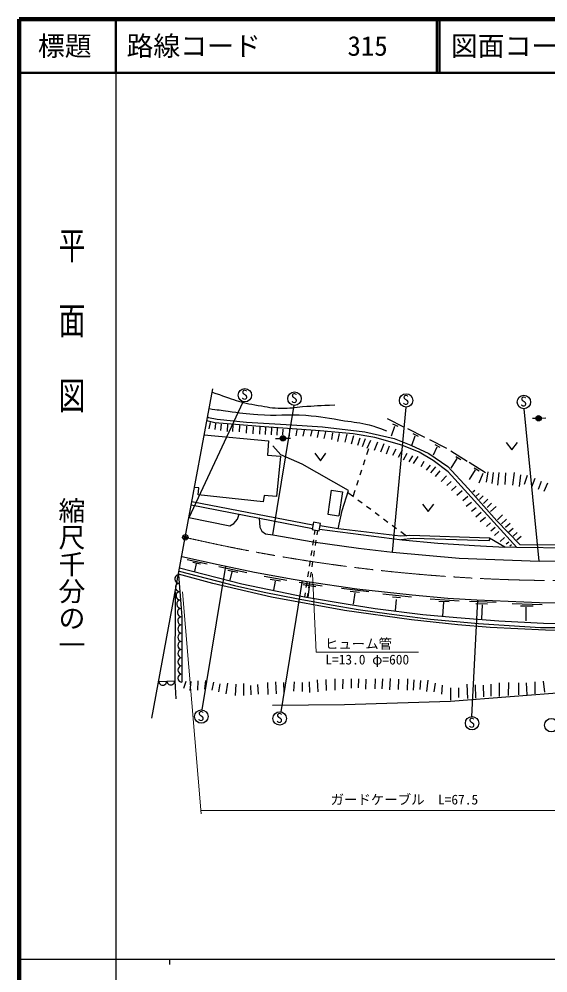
# Model space of a CAD drawing. Units: millimetres at full size, sheet at 1:1000; details may follow other scales. Extents: x 40000 to 680000, y 20000 to 380000.
# Drawn here: x 40000 to 138454, y 202409 to 380000 of the extents above; entities that cross this region are included whole.
import ezdxf
from ezdxf.enums import TextEntityAlignment as Align

# ---------------------------------------------------------------- set-up
doc = ezdxf.new("R2010")
doc.units = ezdxf.units.MM
doc.header["$LTSCALE"] = 1000
doc.header["$PDMODE"] = 32
doc.header["$PDSIZE"] = 500
doc.linetypes.add('CHAIN', pattern=[18.5, 12, -1.5, 3.5, -1.5])
for name, color, linetype, lineweight in [('M-BGD', 7, 'Continuous', 25), ('M-BMK', 2, 'CHAIN', 13), ('M-BMK-SRVR', 3, 'Continuous', 25), ('M-STR-HTXT', 7, 'Continuous', 13), ('M-TTL', 2, 'Continuous', 140), ('M-TTL-BAND', 7, 'Continuous', 25), ('M-TTL-LINE', 7, 'Continuous', 50)]:
    doc.layers.add(name, color=color, linetype=linetype, lineweight=lineweight)
doc.layers.add('M-OTRS', color=6, linetype='Continuous')
doc.layers.add('M-TTL-TXT', color=7, linetype='Continuous')
doc.styles.add('@ＭＳ ゴシック', font='')
doc.styles.add('ＭＳ ゴシック', font='')
doc.styles.get('@ＭＳ ゴシック').set_extended_font_data('@MS Gothic')
doc.styles.get('ＭＳ ゴシック').set_extended_font_data('MS Gothic')

msp = doc.modelspace()

# ---------------------------------------------------------------- hatches: boundary and pattern name
at = {"layer": 'M-BGD'}
for points in [[(137208, 305723, 0.94231), (136210, 305700, 0.02389), (136210, 305652, 0.41421), (136739, 305183, 0.41421)], [(89610, 301957, 1), (88610, 301957, 0.41421), (89110, 301457, 0.41421)]]:
    msp.add_hatch(color=256, dxfattribs=at).paths.add_polyline_path(points)

# ---------------------------------------------------------------- linework, layer by layer
for p, q in [((71680, 287179), (81736, 308753)), ((87224, 283959), (91187, 308089)), ((109507, 280735), (112075, 307756)), ((136818, 279098), (134007, 307451)), ((75087, 305915), (75262, 305826)), ((75262, 305826), (76885, 305529)), ((76885, 305529), (82328, 304964)), ((108532, 305632), (111684, 303994)), ((135611, 305686), (136210, 305700)), ((137208, 305723), (138039, 305743)), ((76417, 304843), (74950, 305177)), ((75358, 303704), (75608, 304911)), ((85623, 304079), (76417, 304843)), ((76492, 303611), (76607, 304692)), ((77564, 303413), (77709, 304599)), ((78796, 303355), (78870, 304488)), ((79776, 303203), (79878, 304442)), ((81015, 303138), (81084, 304303)), ((82323, 302879), (82425, 304206)), ((82328, 304964), (90808, 304482)), ((83581, 302773), (83668, 304099)), ((84806, 302699), (84912, 304053)), ((96046, 303356), (85623, 304079)), ((85869, 302666), (85966, 303928)), ((87016, 302606), (87085, 303896)), ((88065, 302583), (88116, 303808)), ((90808, 304482), (96457, 304094)), ((96457, 304094), (104388, 303137)), ((109890, 304166), (109281, 302356)), ((109546, 304665), (110498, 304197)), ((112314, 303795), (115466, 302157)), ((74479, 302622), (86417, 301447)), ((78763, 303244), (78796, 303355)), ((87735, 301889), (88612, 301915)), ((88065, 302528), (88065, 302583)), ((89114, 302602), (89175, 303674)), ((89610, 301946), (90522, 301973)), ((90321, 302375), (90427, 303628)), ((91611, 302388), (91791, 303539)), ((92866, 302340), (93116, 303456)), ((94336, 302360), (94544, 303380)), ((95553, 302115), (95793, 303276)), ((102190, 302752), (96046, 303356)), ((96819, 301937), (97082, 303179)), ((98220, 301736), (98414, 302978)), ((99373, 301363), (99629, 302833)), ((100683, 301238), (101065, 302687)), ((101876, 300898), (102313, 302445)), ((106214, 302116), (102190, 302752)), ((103081, 300667), (103476, 302040)), ((103944, 300397), (104485, 301936)), ((104388, 303137), (109836, 301881)), ((111243, 300689), (106214, 302116)), ((113671, 302328), (113063, 300518)), ((113328, 302827), (114280, 302359)), ((86417, 301447), (86264, 298790)), ((88756, 298865), (87257, 300534)), ((104834, 300114), (105484, 301583)), ((106170, 299721), (106763, 301260)), ((107346, 299419), (107980, 300990)), ((108427, 299076), (108948, 300542)), ((109836, 301881), (112957, 300690)), ((114465, 299339), (111243, 300689)), ((112957, 300690), (116266, 299120)), ((116390, 301752), (119542, 300114)), ((117747, 300286), (117065, 298816)), ((117404, 300785), (118356, 300317)), ((130685, 301177), (131735, 299777)), ((131735, 299777), (132785, 301177)), ((86264, 298790), (88675, 298603)), ((88675, 298603), (87952, 291123)), ((92705, 297101), (88756, 298865)), ((95037, 299155), (96087, 297755)), ((96087, 297755), (97137, 299155)), ((104727, 298926), (105094, 300053)), ((109580, 298791), (110204, 299966)), ((110631, 298427), (111380, 299831)), ((111577, 297969), (112222, 299176)), ((112628, 297543), (113304, 298708)), ((113439, 297272), (114271, 298562)), ((117115, 297838), (114465, 299339)), ((116266, 299120), (119808, 296685)), ((120392, 299591), (123396, 297695)), ((121322, 298543), (122231, 297997)), ((101300, 292207), (92705, 297101)), ((104108, 297024), (104418, 297975)), ((114843, 296669), (115416, 297668)), ((115863, 296045), (116591, 296929)), ((116685, 295546), (117610, 296617)), ((119900, 295732), (117115, 297838)), ((119808, 296685), (123607, 292621)), ((121513, 298192), (120368, 296368)), ((123814, 297483), (126818, 295587)), ((103490, 295122), (103799, 296073)), ((117538, 294817), (118380, 295868)), ((118734, 294016), (119555, 294942)), ((132659, 281596), (119900, 295732)), ((124934, 296084), (123790, 294260)), ((124744, 296435), (125653, 295888)), ((126326, 295375), (125598, 293606)), ((127252, 295676), (126940, 293794)), ((128282, 295572), (127990, 293554)), ((129322, 295583), (129051, 293211)), ((130570, 295520), (130414, 293336)), ((132172, 295583), (131870, 293232)), ((133347, 295156), (133098, 293003)), ((134616, 295052), (134044, 293367)), ((102871, 293220), (103180, 294171)), ((118619, 293881), (118734, 294016)), ((119649, 293164), (120460, 293902)), ((136021, 294449), (135397, 292847)), ((137227, 293887), (136624, 292400)), ((138392, 293606), (137706, 292067)), ((73444, 292735), (72661, 292774)), ((73315, 291401), (73444, 292735)), ((85448, 290125), (73315, 291401)), ((85604, 291310), (85448, 290125)), ((87952, 291123), (85604, 291310)), ((98119, 292268), (97456, 287822)), ((98119, 292268), (100187, 291960)), ((100187, 291960), (99523, 287514)), ((100176, 288474), (101300, 292207)), ((101200, 291875), (102238, 291110)), ((102195, 291141), (102562, 292269)), ((120533, 292217), (121397, 293007)), ((121490, 291333), (122458, 292207)), ((123607, 292621), (128929, 286573)), ((124847, 292256), (124500, 291923)), ((125651, 291666), (125076, 291174)), ((126421, 291257), (125714, 290564)), ((72065, 289546), (94597, 285173)), ((94690, 285744), (72171, 290118)), ((103042, 290517), (103847, 289923)), ((115089, 289714), (116139, 288314)), ((116139, 288314), (117189, 289714)), ((122603, 290355), (123529, 291156)), ((123227, 289304), (124236, 290085)), ((127267, 290598), (126449, 289808)), ((127974, 289898), (127114, 289087)), ((80677, 286901), (80977, 287817)), ((97456, 287822), (99523, 287514)), ((99430, 285118), (100176, 288474)), ((104652, 289330), (105457, 288737)), ((106262, 288143), (107067, 287550)), ((124236, 288368), (125069, 289076)), ((125048, 287338), (126005, 288223)), ((128806, 289239), (127773, 288296)), ((130027, 287714), (129937, 287617)), ((71630, 287189), (79241, 285632)), ((79241, 285632), (80011, 286079)), ((80011, 286079), (80677, 286901)), ((84778, 287079), (84718, 287090)), ((84718, 287090), (84804, 285398)), ((94789, 286350), (94560, 284951)), ((96115, 286106), (94789, 286350)), ((95855, 284727), (96115, 286106)), ((107872, 286956), (108677, 286363)), ((125869, 286454), (126858, 287286)), ((127024, 285497), (127773, 286184)), ((128929, 286573), (133229, 282159)), ((129937, 287617), (129056, 286784)), ((130630, 286771), (129819, 286022)), ((131400, 286070), (130561, 285356)), ((130727, 286861), (130630, 286771)), ((84804, 285398), (85206, 284642)), ((85206, 284642), (85851, 284178)), ((85851, 284178), (87224, 283959)), ((94560, 284951), (95855, 284727)), ((95069, 284863), (94942, 284049)), ((95526, 284784), (95403, 283971)), ((95908, 285005), (111342, 283066)), ((99430, 285118), (96028, 285641)), ((110987, 283723), (99430, 285118)), ((109482, 285770), (110287, 285176)), ((111092, 284583), (112130, 283818)), ((127815, 284707), (128605, 285424)), ((128501, 283875), (129333, 284582)), ((131955, 285148), (131171, 284461)), ((132725, 284420), (131955, 283754)), ((87224, 283959), (94729, 282679)), ((94788, 283061), (94635, 282073)), ((94729, 282679), (103172, 281469)), ((95253, 282983), (95102, 281994)), ((112774, 283871), (110987, 283723)), ((111065, 283101), (113373, 283337)), ((111342, 283066), (117932, 282401)), ((127558, 283341), (112774, 283871)), ((113373, 283337), (127505, 282914)), ((117932, 282401), (124760, 281998)), ((127505, 282914), (127726, 283242)), ((130402, 281665), (127558, 283341)), ((129552, 282730), (130342, 283469)), ((130675, 282273), (131174, 282699)), ((133458, 283683), (132641, 282957)), ((94481, 281085), (94327, 280097)), ((94952, 281006), (94802, 280017)), ((103172, 281469), (109507, 280735)), ((109507, 280735), (121932, 279636)), ((124760, 281998), (130402, 281665)), ((132659, 281596), (130402, 281665)), ((131391, 281938), (131668, 282173)), ((144759, 281445), (132659, 281596)), ((133229, 282159), (144750, 282135)), ((70296, 279959), (77074, 278457)), ((71269, 279399), (75024, 278567)), ((72366, 278874), (73781, 278588)), ((94174, 279109), (94020, 278121)), ((94652, 279028), (94502, 278040)), ((121932, 279636), (136818, 279098)), ((136818, 279098), (148546, 279183)), ((69793, 277238), (80085, 274567)), ((81469, 274785), (69891, 277766)), ((72996, 278608), (72642, 277178)), ((78438, 278168), (74041, 251388)), ((77074, 278457), (83807, 277033)), ((77193, 278099), (82428, 276991)), ((78863, 277404), (80727, 277014)), ((79620, 277100), (79222, 275540)), ((93866, 277132), (93713, 276144)), ((94352, 277051), (94201, 276062)), ((76069, 274914), (69680, 276625)), ((83807, 277033), (91056, 275746)), ((85620, 276263), (89856, 275526)), ((86767, 275702), (88698, 275397)), ((87703, 275351), (87387, 273689)), ((92698, 275464), (88734, 251015)), ((91056, 275746), (93646, 275301)), ((93646, 275301), (102884, 273937)), ((87022, 272371), (76069, 274914)), ((80085, 274567), (85621, 273302)), ((93125, 272366), (81469, 274785)), ((92118, 275177), (96447, 274451)), ((92866, 274744), (95265, 274369)), ((93559, 275156), (93405, 274168)), ((94028, 274289), (93726, 272385)), ((94051, 275074), (93901, 274085)), ((100047, 274043), (105102, 273429)), ((101644, 273517), (103364, 273324)), ((102884, 273937), (113153, 272778)), ((69077, 273357), (68983, 256814)), ((85621, 273302), (91623, 272108)), ((100574, 269866), (87022, 272371)), ((91623, 272108), (98131, 270939)), ((93252, 273180), (93125, 272366)), ((101259, 271030), (93125, 272366)), ((93751, 273096), (93628, 272284)), ((102487, 273148), (102218, 271053)), ((107718, 273008), (113054, 272446)), ((109520, 272458), (111006, 272317)), ((110222, 271954), (110035, 269883)), ((113153, 272778), (119838, 272173)), ((116560, 272057), (121943, 271717)), ((119838, 272173), (125232, 271857)), ((125371, 271851), (124243, 250143)), ((125232, 271857), (136885, 271370)), ((98131, 270939), (103153, 270092)), ((106299, 270195), (101259, 271030)), ((103153, 270092), (108887, 269271)), ((115165, 269105), (106299, 270195)), ((118163, 271624), (120059, 271542)), ((119006, 271437), (118830, 268909)), ((123851, 271615), (128847, 271416)), ((125033, 271182), (127197, 271147)), ((126191, 270971), (126097, 268350)), ((131813, 271178), (137394, 271020)), ((133375, 270774), (135692, 270756)), ((134323, 270511), (134330, 267993)), ((136885, 271370), (145061, 271315)), ((113027, 268139), (100574, 269866)), ((108887, 269271), (116608, 268298)), ((121486, 268496), (115165, 269105)), ((116608, 268298), (125552, 267454)), ((129294, 267870), (121486, 268496)), ((121655, 267234), (113027, 268139)), ((127724, 266751), (121655, 267234)), ((125552, 267454), (131208, 267075)), ((138011, 266194), (127724, 266751)), ((137655, 267493), (129294, 267870)), ((131208, 267075), (137047, 266749)), ((137047, 266749), (144971, 266685)), ((144123, 267358), (137655, 267493)), ((145492, 266101), (138011, 266194)), ((65999, 256679), (68983, 256814)), ((68983, 256814), (69157, 253457)), ((71017, 256651), (70596, 255370)), ((72000, 256651), (71807, 255001)), ((73299, 256792), (73194, 255054)), ((74703, 256844), (74545, 255229)), ((76195, 256563), (75897, 255036)), ((77354, 256212), (77126, 254720)), ((78793, 256353), (78477, 254352)), ((80338, 256195), (80215, 254088)), ((81760, 256265), (81777, 254088)), ((83076, 255914), (83129, 254159)), ((84410, 256125), (84516, 254299)), ((86218, 256511), (86341, 254264)), ((87710, 256581), (87833, 254352)), ((89255, 256458), (89290, 254597)), ((91186, 256581), (91116, 254878)), ((92678, 256511), (92731, 254826)), ((93994, 256616), (94082, 254650)), ((95522, 256950), (95609, 254720)), ((97119, 257055), (97154, 254984)), ((98804, 257178), (98769, 255054)), ((100243, 257125), (100191, 255317)), ((101841, 257160), (101841, 255422)), ((103175, 257143), (103122, 255458)), ((104544, 257108), (104509, 255264)), ((106317, 257178), (106212, 255300)), ((107686, 257178), (107528, 255317)), ((109073, 257248), (108950, 255142)), ((110617, 257108), (110582, 255194)), ((112338, 257143), (112267, 255071)), ((113514, 256985), (113391, 255054)), ((114760, 256844), (114602, 255159)), ((116094, 256897), (115831, 254826)), ((117446, 256388), (117200, 254720)), ((118762, 256002), (118639, 254334)), ((123379, 256160), (123502, 253492)), ((124906, 256054), (124941, 253562)), ((126398, 255984), (126433, 253790)), ((127855, 256160), (127837, 253913)), ((129399, 256405), (129347, 253895)), ((131102, 256476), (131067, 254053)), ((132963, 256405), (132980, 254176)), ((134402, 256405), (134525, 254194)), ((136017, 256581), (136017, 256370)), ((136017, 256370), (136017, 254352)), ((137579, 256721), (137790, 254685)), ((120342, 255475), (120324, 253211)), ((145851, 254977), (120331, 252928)), ((121834, 255493), (121816, 253685)), ((100554, 252306), (87165, 252227)), ((120331, 252928), (100554, 252306))]:
    msp.add_line(p, q, dxfattribs=at)
msp.add_lwpolyline([(69664, 276535), (70273, 268715), (70326, 256525)], dxfattribs=at)
for centre, radius in [((82034, 309967), 1250), ((91276, 309335), 1250), ((112057, 309006), 1250), ((133977, 308700), 1250), ((136709, 305682), 500), ((89110, 301957), 500), ((89088, 301876), 0.5), ((73929, 250143), 1250), ((88517, 249784), 1250), ((124329, 248895), 1250), ((139080, 248540), 1250)]:
    msp.add_circle(centre, radius, dxfattribs=at)
for centre, radius, start, end in [((69760, 275756), 785, 97.0216, 271.89511), ((69882, 274192), 785, 97.0216, 271.89511), ((70004, 272628), 785, 97.0216, 271.89511), ((70125, 271064), 785, 97.0216, 271.89511), ((70247, 269500), 785, 97.0216, 271.89511), ((70289, 267954), 762, 91.15162, 269.34337), ((70295, 266430), 762, 91.15162, 269.34337), ((70302, 264906), 762, 91.15162, 269.34337), ((70308, 263382), 762, 91.15162, 269.34337), ((70315, 261858), 762, 91.15162, 269.34337), ((70322, 260334), 762, 91.15162, 269.34337), ((70328, 258810), 762, 91.15162, 269.34337), ((70335, 257287), 762, 91.15162, 269.34337), ((66745, 256710), 747, 182.34585, 2.82788), ((68237, 256777), 747, 182.34585, 2.82788)]:
    msp.add_arc(centre, radius, start, end, dxfattribs=at)
for points, knots in [([(75941, 310545), (79860, 309190), (81081, 308633), (84523, 308063), (86210, 307784), (87159, 307581), (88868, 307537), (90405, 307497), (91258, 307741), (92791, 307852), (95123, 308022), (95874, 308051), (98768, 308195)], [0, 0, 0, 0, 1, 1, 1, 2, 2, 2, 3, 3, 3, 4, 4, 4, 4]), ([(75376, 307484), (77087, 307241), (77528, 307183), (78908, 307003), (81057, 306724), (82256, 306500), (84418, 306352), (87904, 306112), (89879, 306497), (93364, 306233), (96206, 306018), (97776, 305675), (100591, 305226), (102388, 304940), (103427, 304910), (105181, 304427), (106466, 304074), (106937, 303914), (108411, 303330)], [0, 0, 0, 0, 1, 1, 1, 2, 2, 2, 3, 3, 3, 4, 4, 4, 5, 5, 5, 6, 6, 6, 6])]:
    msp.add_open_spline(points, degree=3, knots=knots, dxfattribs=at)
at = {"layer": 'M-BMK'}
msp.add_arc((141628, 590041), 314590, 257.01642, 275.13028, dxfattribs=at)
at = {"layer": 'M-BMK-SRVR'}
for p, q in [((70948, 283493), (76053, 311149)), ((64742, 249870), (70948, 283493))]:
    msp.add_line(p, q, dxfattribs=at)
msp.add_circle((70948, 283493), 500, dxfattribs=at)
msp.add_point((70948, 283493), dxfattribs=at)
at = {"layer": 'M-OTRS'}
msp.add_point((70948, 283493), dxfattribs=at)
at = {"layer": 'M-STR-HTXT'}
for p, q in [((94601, 276744), (95325, 262109)), ((70406, 273355), (73919, 232021)), ((95325, 262109), (114388, 262109)), ((73864, 232674), (163624, 232674))]:
    msp.add_line(p, q, dxfattribs=at)
at = {"layer": 'M-TTL'}
for p, q in [((40000, 380000), (40000, 20000)), ((680000, 380000), (40000, 380000))]:
    msp.add_line(p, q, dxfattribs=at)
at = {"layer": 'M-TTL-BAND'}
for p, q in [((58000, 370000), (58000, 20000)), ((40000, 205000), (579000, 205000)), ((68000, 205000), (68000, 204000))]:
    msp.add_line(p, q, dxfattribs=at)
at = {"layer": 'M-TTL-LINE'}
for p, q in [((58000, 380000), (58000, 370000)), ((117750, 380000), (117750, 370000)), ((118250, 380000), (118250, 370000)), ((40000, 370000), (680000, 370000))]:
    msp.add_line(p, q, dxfattribs=at)

# ---------------------------------------------------------------- texts
at = {"layer": 'M-BGD', "style": 'ＭＳ ゴシック'}
for p in [(81356, 308594), (90597, 307962), (111378, 307633), (133298, 307327), (73250, 248769), (87838, 248411), (123650, 247522)]:
    msp.add_text('S', height=1833, dxfattribs=at).set_placement(p, align=Align.BOTTOM_LEFT)
at = {"layer": 'M-STR-HTXT', "style": 'ＭＳ ゴシック'}
for s, p in [('ヒューム管', (96936, 262219)), ('L=13.0 φ=600', (97010, 259286)), ('ガードケーブル  L=67.5', (97991, 233219))]:
    msp.add_text(s, height=1833, dxfattribs=at).set_placement(p, align=Align.BOTTOM_LEFT)
at = {"layer": 'M-TTL-BAND', "style": '@ＭＳ ゴシック', "width": 1.4}
msp.add_text('平  面  図', height=3666, rotation=270, dxfattribs=at).set_placement((49777, 306475), align=Align.MIDDLE_RIGHT)
at = {"layer": 'M-TTL-BAND', "style": '@ＭＳ ゴシック'}
msp.add_text('縮尺千分の一', height=3666, rotation=270, dxfattribs=at).set_placement((49777, 261030), align=Align.MIDDLE_RIGHT)
at = {"layer": 'M-TTL-TXT', "style": 'ＭＳ ゴシック'}
msp.add_text('標題', height=3666, dxfattribs=at).set_placement((48500, 375000), align=Align.MIDDLE_CENTER)
for s, p in [('路線コード', (60000, 375000)), ('315', (101142, 375000)), ('図面コード', (120380, 375000))]:
    msp.add_text(s, height=3666, dxfattribs=at).set_placement(p, align=Align.MIDDLE_LEFT)

doc.saveas('drawing.dxf')
